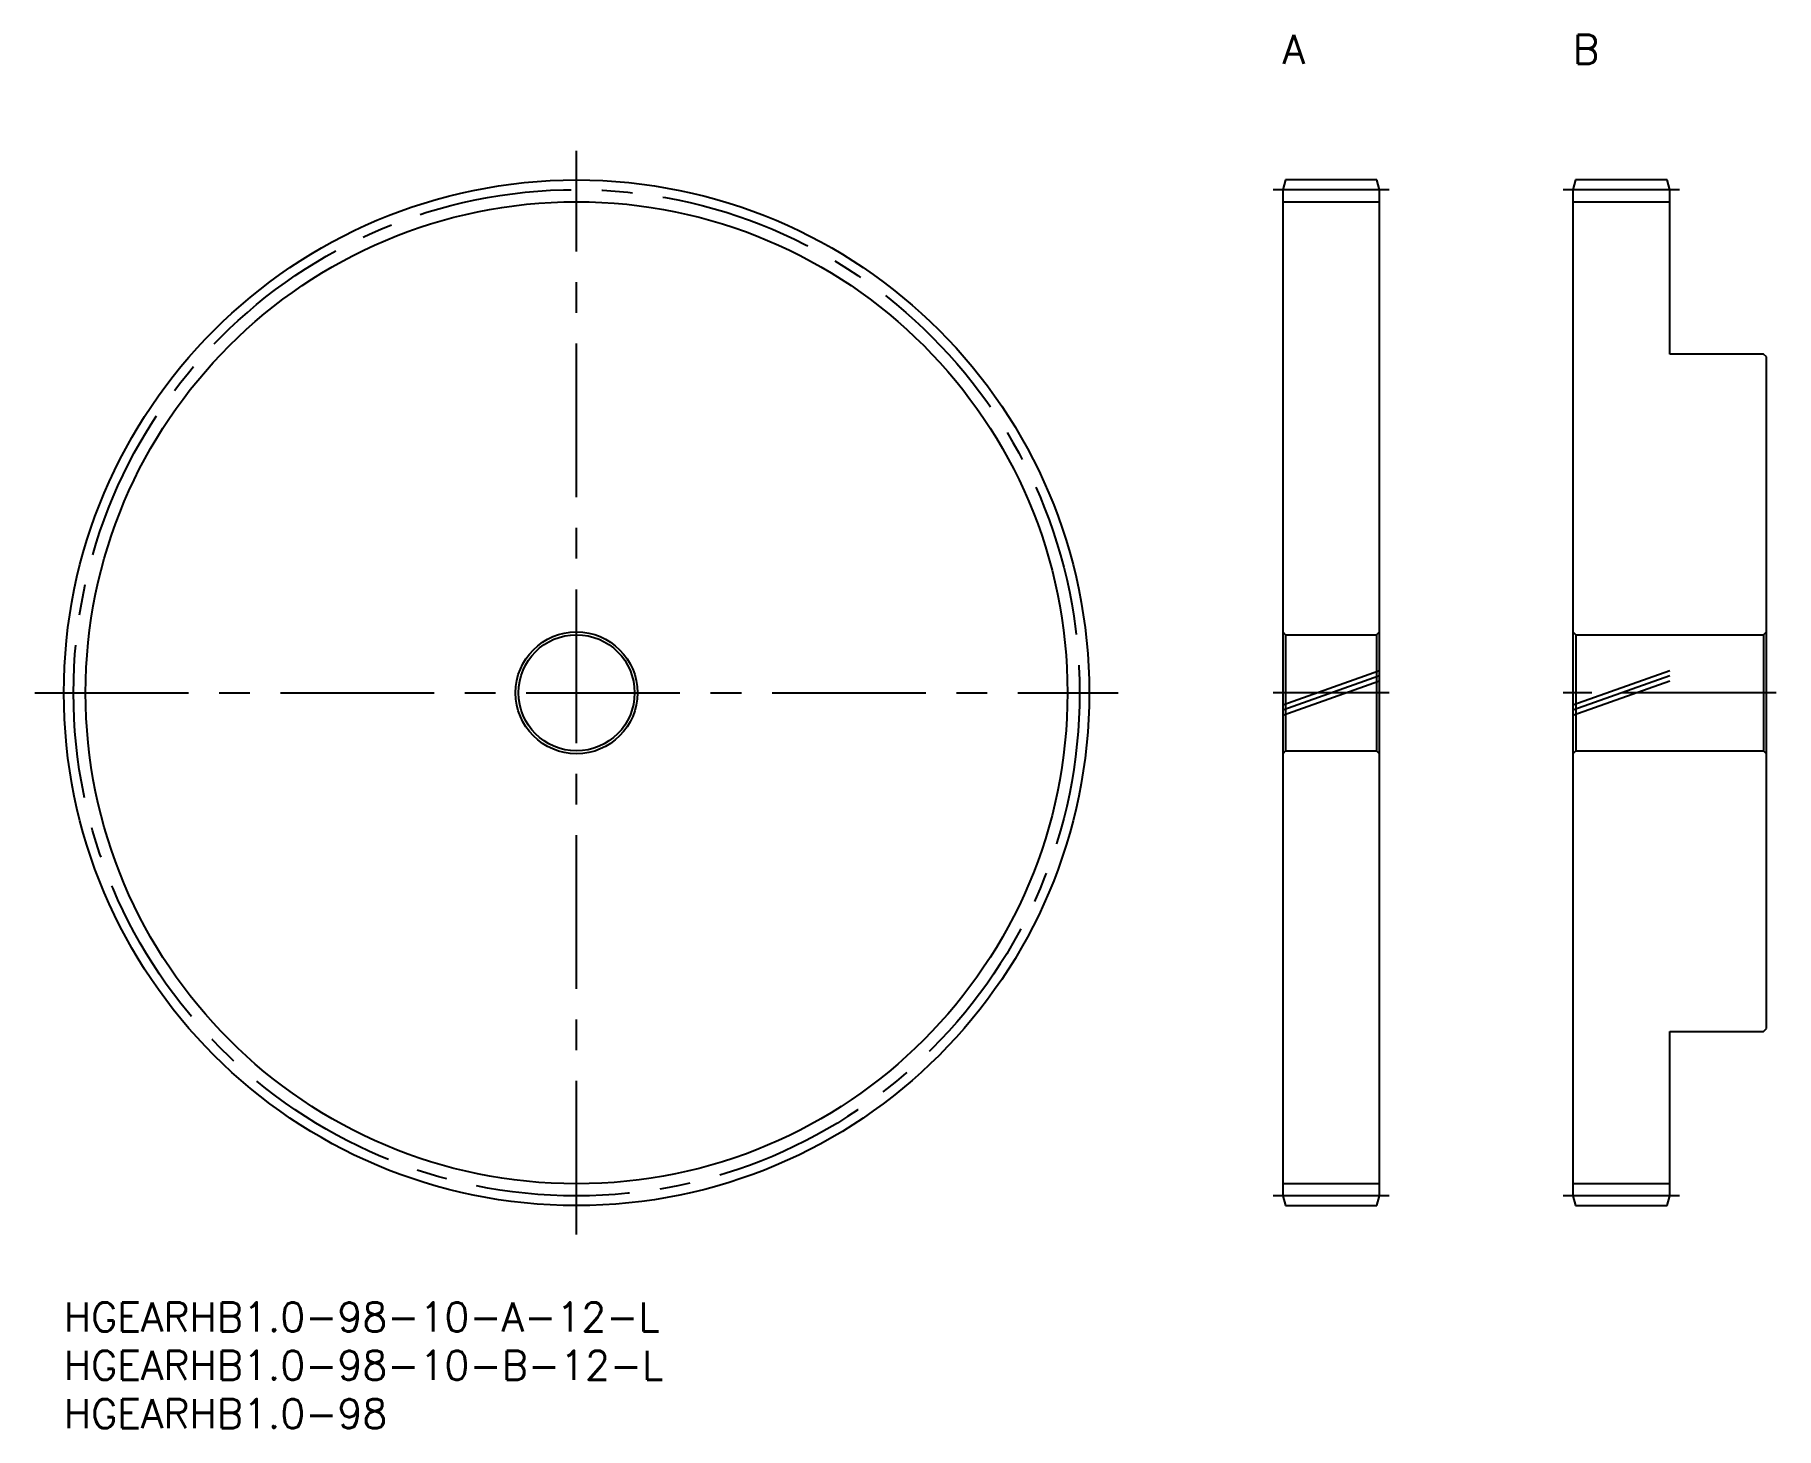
# Model space of a CAD drawing. Extents: x -3 to 177, y -13 to 131.
import ezdxf

# ---------------------------------------------------------------- set-up
doc = ezdxf.new("R2010")
doc.units = 0
doc.header["$LTSCALE"] = 0.5
doc.linetypes.add('CENTER', pattern=[50.8, 31.75, -6.35, 6.35, -6.35])
doc.linetypes.add('PHANTOM', pattern=[63.5, 31.75, -6.35, 6.35, -6.35, 6.35, -6.35])
for name, color, linetype in [('MSM_CENTER', 1, 'CENTER'), ('MSM_CONTINUOUS', 7, 'CONTINUOUS'), ('MSM_IMAGINARY', 6, 'PHANTOM'), ('MSM_NARROW', 5, 'CONTINUOUS'), ('MSM_PART_NUMBER', 7, 'CONTINUOUS')]:
    doc.layers.add(name, color=color, linetype=linetype)
doc.styles.get("Standard").update_dxf_attribs({"font": 'txt.shx', "height": 1, "bigfont": 'bigfont.shx'})

# ---------------------------------------------------------------- blocks, each defined once
blk = doc.blocks.new('*U25')
at = {"layer": 'MSM_PART_NUMBER'}
blk.add_text('A', height=3, dxfattribs=at).set_placement((125.98, 127.98))
blk = doc.blocks.new('*U26')
at = {"layer": 'MSM_PART_NUMBER'}
blk.add_text('B', height=3, dxfattribs=at).set_placement((155.98, 127.98))
blk = doc.blocks.new('*U27')
at = {"layer": 'MSM_PART_NUMBER'}
blk.add_text('HGEARHB1.0-98-10-A-12-L', height=3, dxfattribs=at).set_placement((0, -3))
blk = doc.blocks.new('*U28')
at = {"layer": 'MSM_PART_NUMBER'}
blk.add_text('HGEARHB1.0-98-10-B-12-L', height=3, dxfattribs=at).set_placement((0, -8))
blk = doc.blocks.new('*U29')
at = {"layer": 'MSM_PART_NUMBER'}
blk.add_text('HGEARHB1.0-98', height=3, dxfattribs=at).set_placement((0, -13))

msp = doc.modelspace()

# ---------------------------------------------------------------- linework, layer by layer
at = {"layer": 'MSM_CENTER'}
for p, q in [((52.99, 7), (52.99, 118.98)), ((136.98, 114.98), (124.98, 114.98)), ((166.98, 114.98), (154.98, 114.98)), ((-3, 62.99), (108.98, 62.99)), ((136.98, 62.99), (124.98, 62.99)), ((176.98, 62.99), (154.98, 62.99)), ((136.98, 11), (124.98, 11)), ((166.98, 11), (154.98, 11))]:
    msp.add_line(p, q, dxfattribs=at)
msp.add_circle((52.99, 62.99), 51.99, dxfattribs=at)
at = {"layer": 'MSM_CONTINUOUS'}
for p, q in [((126.25, 115.98), (125.98, 114.98)), ((135.71, 115.98), (126.25, 115.98)), ((135.98, 114.98), (135.71, 115.98)), ((156.25, 115.98), (155.98, 114.98)), ((165.71, 115.98), (156.25, 115.98)), ((165.98, 114.98), (165.71, 115.98)), ((125.98, 114.98), (125.98, 11)), ((125.98, 113.73), (135.98, 113.73)), ((135.98, 11), (135.98, 114.98)), ((155.98, 114.98), (155.98, 11)), ((155.98, 113.73), (165.98, 113.73)), ((165.98, 97.99), (165.98, 114.98)), ((175.68, 97.99), (165.98, 97.99)), ((175.98, 97.69), (175.68, 97.99)), ((175.98, 28.29), (175.98, 97.69)), ((126.28, 68.99), (125.98, 69.29)), ((126.28, 68.99), (126.28, 56.99)), ((126.28, 68.99), (135.68, 68.99)), ((135.98, 69.29), (135.68, 68.99)), ((135.68, 68.99), (135.68, 56.99)), ((156.28, 68.99), (155.98, 69.29)), ((156.28, 68.99), (156.28, 56.99)), ((156.28, 68.99), (175.68, 68.99)), ((175.98, 69.29), (175.68, 68.99)), ((175.68, 68.99), (175.68, 56.99)), ((126.28, 56.99), (125.98, 56.69)), ((126.28, 56.99), (135.68, 56.99)), ((135.98, 56.69), (135.68, 56.99)), ((156.28, 56.99), (155.98, 56.69)), ((156.28, 56.99), (175.68, 56.99)), ((175.98, 56.69), (175.68, 56.99)), ((165.98, 11), (165.98, 27.99)), ((165.98, 27.99), (175.68, 27.99)), ((175.68, 27.99), (175.98, 28.29)), ((135.98, 12.25), (125.98, 12.25)), ((125.98, 11), (126.25, 10)), ((135.71, 10), (135.98, 11)), ((165.98, 12.25), (155.98, 12.25)), ((155.98, 11), (156.25, 10)), ((165.71, 10), (165.98, 11)), ((126.25, 10), (135.71, 10)), ((156.25, 10), (165.71, 10))]:
    msp.add_line(p, q, dxfattribs=at)
for radius in [52.99, 6.3, 6]:
    msp.add_circle((52.99, 62.99), radius, dxfattribs=at)
at = {"layer": 'MSM_IMAGINARY'}
for p, q in [((125.98, 61.75), (135.98, 65.29)), ((155.98, 61.75), (165.98, 65.29)), ((125.98, 61.22), (135.98, 64.76)), ((125.98, 60.69), (135.98, 64.23)), ((155.98, 61.22), (165.98, 64.76)), ((155.98, 60.69), (165.98, 64.23))]:
    msp.add_line(p, q, dxfattribs=at)
at = {"layer": 'MSM_NARROW'}
msp.add_circle((52.99, 62.99), 50.74, dxfattribs=at)

# ---------------------------------------------------------------- block references
at = {"layer": 'MSM_CONTINUOUS'}
for name in ['*U25', '*U26', '*U27', '*U28', '*U29']:
    msp.add_blockref(name, (0, 0), dxfattribs=at)

doc.saveas('drawing.dxf')
